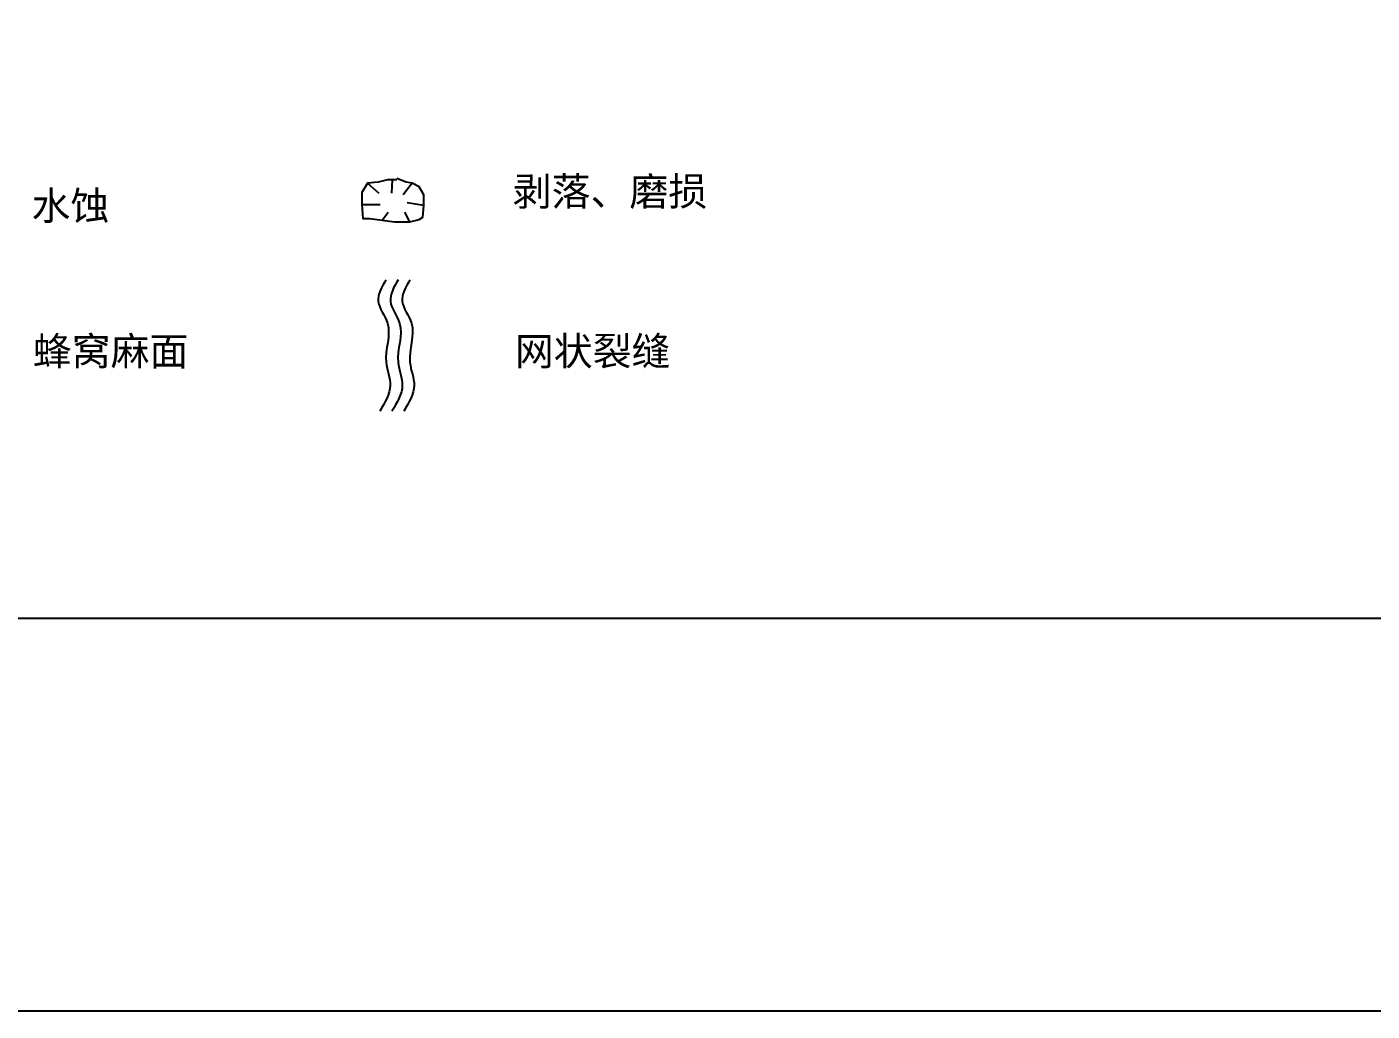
# Model space of a CAD drawing. Header units: millimetres. Extents: x -37 to 615, y -48 to 413.
# Drawn here: x 224.8 to 389, y -47.9 to 72.2 of the extents above; entities that cross this region are included whole.
import ezdxf

# ---------------------------------------------------------------- set-up
doc = ezdxf.new("R2010")
doc.units = ezdxf.units.MM
doc.layers.add('图层1', color=7, linetype='Continuous')
doc.styles.get("Standard").update_dxf_attribs({"font": ''})
doc.styles.get('Standard').set_extended_font_data('SimSun')

# ---------------------------------------------------------------- blocks, each defined once
blk = doc.blocks.new('adfsd')
at = {"lineweight": -2, "ltscale": 0.5}
for p, q in [((1140.8968, -3083.6944), (1140.9363, -3083.7288)), ((1140.9831, -3083.682), (1140.9811, -3083.7288)), ((1141.0531, -3083.6944), (1141.0217, -3083.7349)), ((1140.8762, -3083.7683), (1140.9404, -3083.7694)), ((1141.0942, -3083.7725), (1141.036, -3083.7633)), ((1140.9482, -3083.8238), (1140.9689, -3083.7958)), ((1141.0448, -3083.83), (1141.0278, -3083.7958))]:
    blk.add_line(p, q, dxfattribs=at)
blk.add_lwpolyline([(1140.9996, -3083.682), (1140.9667, -3083.682), (1140.9338, -3083.6903), (1140.8968, -3083.6944), (1140.8762, -3083.7272), (1140.8762, -3083.7683), (1140.8803, -3083.8177), (1140.905, -3083.8177), (1140.9914, -3083.83), (1141.0448, -3083.83), (1141.0777, -3083.8218), (1141.0901, -3083.8136), (1141.0942, -3083.7725), (1141.0942, -3083.7355), (1141.0777, -3083.7067), (1141.0531, -3083.6944), (1141.0325, -3083.6903), (1140.9996, -3083.6779)], dxfattribs=at)

msp = doc.modelspace()

# ---------------------------------------------------------------- linework, layer by layer
at = {"color": 0, "linetype": 'ByBlock'}
msp.add_line((529.17, 0), (0, 0), dxfattribs=at)
at = {"color": 3, "linetype": 'ByBlock'}
msp.add_lwpolyline([(-36.77, 413.19), (615.38, 413.19), (615.38, -47.93), (-36.77, -47.93)], close=True, dxfattribs=at)
for points in [[(268.59, 41.36), (268.08, 40.47), (267.03, 38.67), (269.71, 35.55), (267.97, 31.9), (269.63, 28.26), (268.46, 26.35), (267.82, 25.31)], [(268.59, 41.36), (268.08, 40.47), (267.03, 38.67), (269.71, 35.55), (267.97, 31.9), (269.63, 28.26), (268.46, 26.35), (267.82, 25.31)], [(270.07, 41.36), (269.55, 40.47), (268.51, 38.67), (271.18, 35.55), (269.44, 31.9), (271.1, 28.26), (269.94, 26.35), (269.3, 25.31)], [(270.07, 41.36), (269.55, 40.47), (268.51, 38.67), (271.18, 35.55), (269.44, 31.9), (271.1, 28.26), (269.94, 26.35), (269.3, 25.31)], [(271.52, 41.36), (271, 40.47), (269.96, 38.67), (272.63, 35.55), (270.89, 31.9), (272.55, 28.26), (271.39, 26.35), (270.75, 25.31)], [(271.52, 41.36), (271, 40.47), (269.96, 38.67), (272.63, 35.55), (270.89, 31.9), (272.55, 28.26), (271.39, 26.35), (270.75, 25.31)]]:
    msp.add_open_spline(points, degree=3, knots=[0, 0, 0, 0, 2.808133, 5.677796, 10.461234, 13.324406, 16.732801, 16.732801, 16.732801, 16.732801])

# ---------------------------------------------------------------- block references
at = {"color": 0, "xscale": 34.81359766870787, "yscale": 34.81359766870787, "zscale": 34.81359766870787}
msp.add_blockref('adfsd', (-39452.38, 107407.64), dxfattribs=at)
msp.add_blockref('adfsd', (-39452.38, 107407.64), dxfattribs=at)

# ---------------------------------------------------------------- texts
at = {"layer": '图层1', "lineweight": -2, "char_height": 3.481, "attachment_point": 1}
for s, insert in [('剥落、磨损', (284.06, 53.89)), ('剥落、磨损', (284.06, 53.89)), ('水蚀', (225.33, 52.14)), ('水蚀', (225.33, 52.14)), ('蜂窝麻面', (225.48, 34.38)), ('蜂窝麻面', (225.48, 34.38)), ('网状裂缝', (284.32, 34.39)), ('网状裂缝', (284.32, 34.39))]:
    msp.add_mtext(s, dxfattribs=dict(at, insert=insert))

doc.saveas('drawing.dxf')
